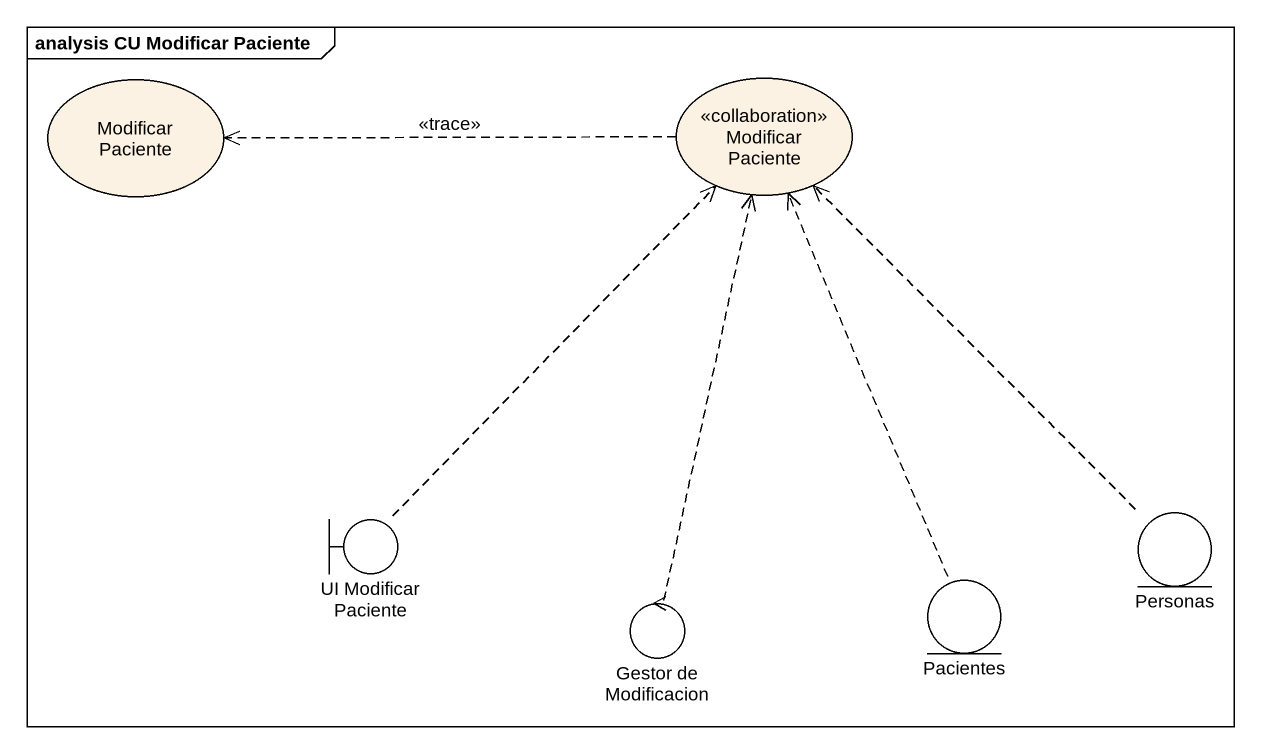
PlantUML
@startuml
mainframe analysis CU Modificar Paciente
usecase "Modificar Paciente" as Modificar_Paciente
usecase "Modificar Paciente" as Modificar_Paciente_2 <<collaboration>>
boundary "UI Modificar Paciente" as UI_Modificar_Paciente
entity Personas
entity Pacientes
control "Gestor de Modificacion" as Gestor_de_Modificacion
Modificar_Paciente_2 .left.> Modificar_Paciente : <<trace>>
UI_Modificar_Paciente .up.> Modificar_Paciente_2
Personas .up.> Modificar_Paciente_2
Pacientes .up.> Modificar_Paciente_2
Gestor_de_Modificacion .up.> Modificar_Paciente_2
@enduml
